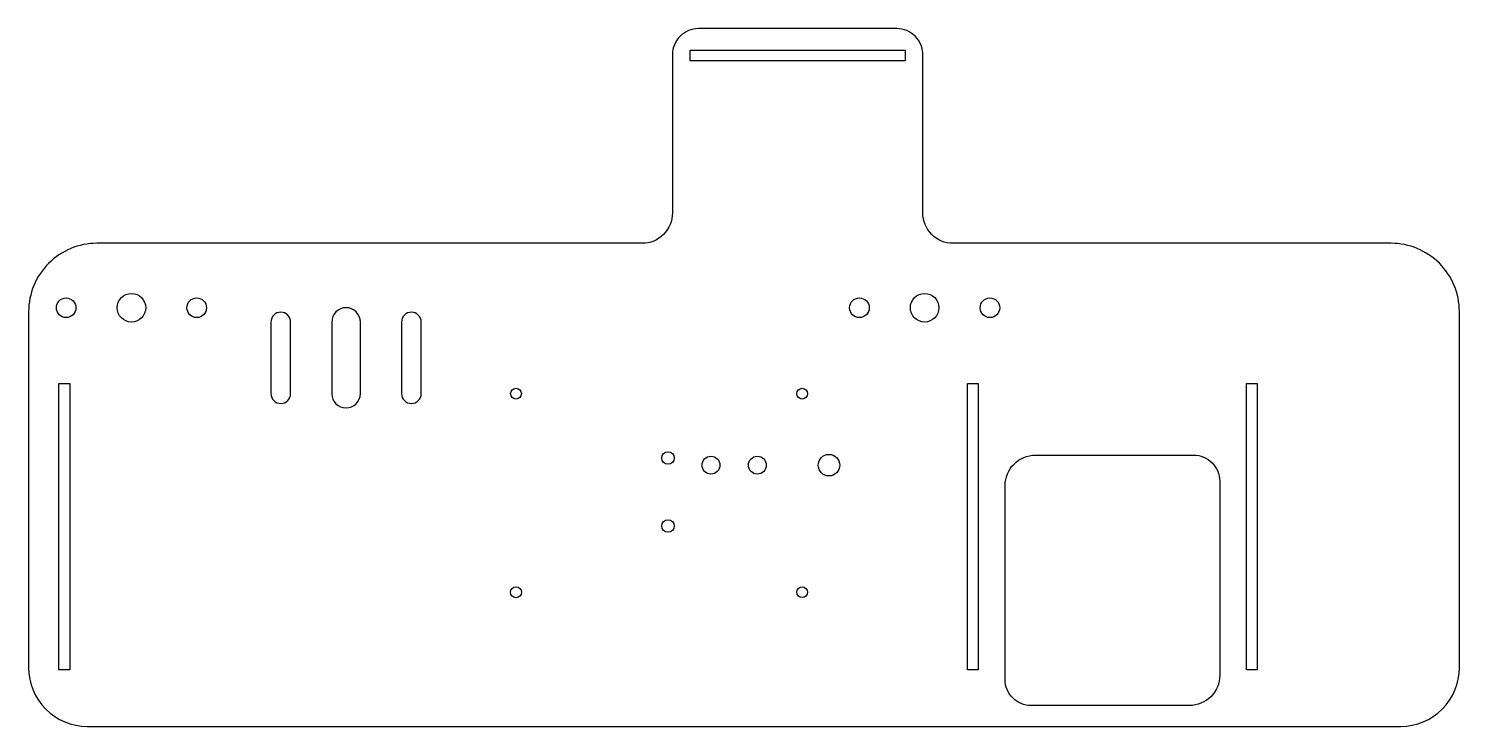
# Model space of a CAD drawing. Extents: x -29 to -13.2, y 30.9 to 38.6.
import ezdxf

# ---------------------------------------------------------------- set-up
doc = ezdxf.new("R2010")
doc.units = 0
doc.layers.get('0').update_dxf_attribs({"linetype": 'continuous'})

# ---------------------------------------------------------------- blocks, each defined once
blk = doc.blocks.new('SCALE')
at = {"color": 7}
for points in [[(-18.814, 36.252, -0.414214), (-19.148, 36.586), (-19.148, 38.327, 0.414214), (-19.434, 38.614), (-21.617, 38.614, 0.414214), (-21.904, 38.327), (-21.904, 36.586, -0.414214), (-22.238, 36.252), (-28.239, 36.252, 0.414214), (-28.99, 35.5), (-28.99, 31.582, 0.414214), (-28.345, 30.937), (-13.887, 30.937, 0.414214), (-13.242, 31.582), (-13.242, 35.5, 0.414214), (-13.994, 36.252)], [(-26.106, 35.386, 1), (-26.323, 35.386), (-26.323, 34.598, 1), (-26.106, 34.598)], [(-25.654, 34.598, 1), (-25.339, 34.598), (-25.339, 35.386, 1), (-25.654, 35.386)], [(-24.886, 34.598, 1), (-24.669, 34.598), (-24.669, 35.386, 1), (-24.886, 35.386)], [(-18.242, 31.452), (-18.242, 33.587, -0.414214), (-17.908, 33.921), (-16.167, 33.921, -0.414214), (-15.88, 33.635), (-15.88, 31.5, -0.414214), (-16.214, 31.166), (-17.955, 31.166, -0.414214)]]:
    blk.add_lwpolyline(points, format="xyb", close=True, dxfattribs=at)
for points in [[(-21.707, 38.378), (-19.344, 38.378), (-19.344, 38.26), (-21.707, 38.26)], [(-28.656, 34.71), (-28.537, 34.71), (-28.537, 31.56), (-28.656, 31.56)], [(-18.656, 34.71), (-18.537, 34.71), (-18.537, 31.56), (-18.656, 31.56)], [(-15.585, 34.71), (-15.467, 34.71), (-15.467, 31.56), (-15.585, 31.56)]]:
    blk.add_lwpolyline(points, close=True, dxfattribs=at)
for centre, radius in [((-28.577, 35.543), 0.108), ((-27.858, 35.543), 0.157), ((-27.14, 35.543), 0.108), ((-19.846, 35.543), 0.108), ((-19.128, 35.543), 0.157), ((-18.409, 35.543), 0.108), ((-23.626, 34.598), 0.0591), ((-20.476, 34.598), 0.0591), ((-21.953, 33.89), 0.0689), ((-21.48, 33.811), 0.0984), ((-20.969, 33.811), 0.0984), ((-20.181, 33.811), 0.118), ((-21.953, 33.142), 0.0689), ((-23.626, 32.413), 0.0605), ((-20.476, 32.413), 0.0591)]:
    blk.add_circle(centre, radius, dxfattribs=at)

msp = doc.modelspace()

# ---------------------------------------------------------------- block references
at = {"color": 7}
msp.add_blockref('SCALE', (0, 0), dxfattribs=at)

doc.saveas('drawing.dxf')
